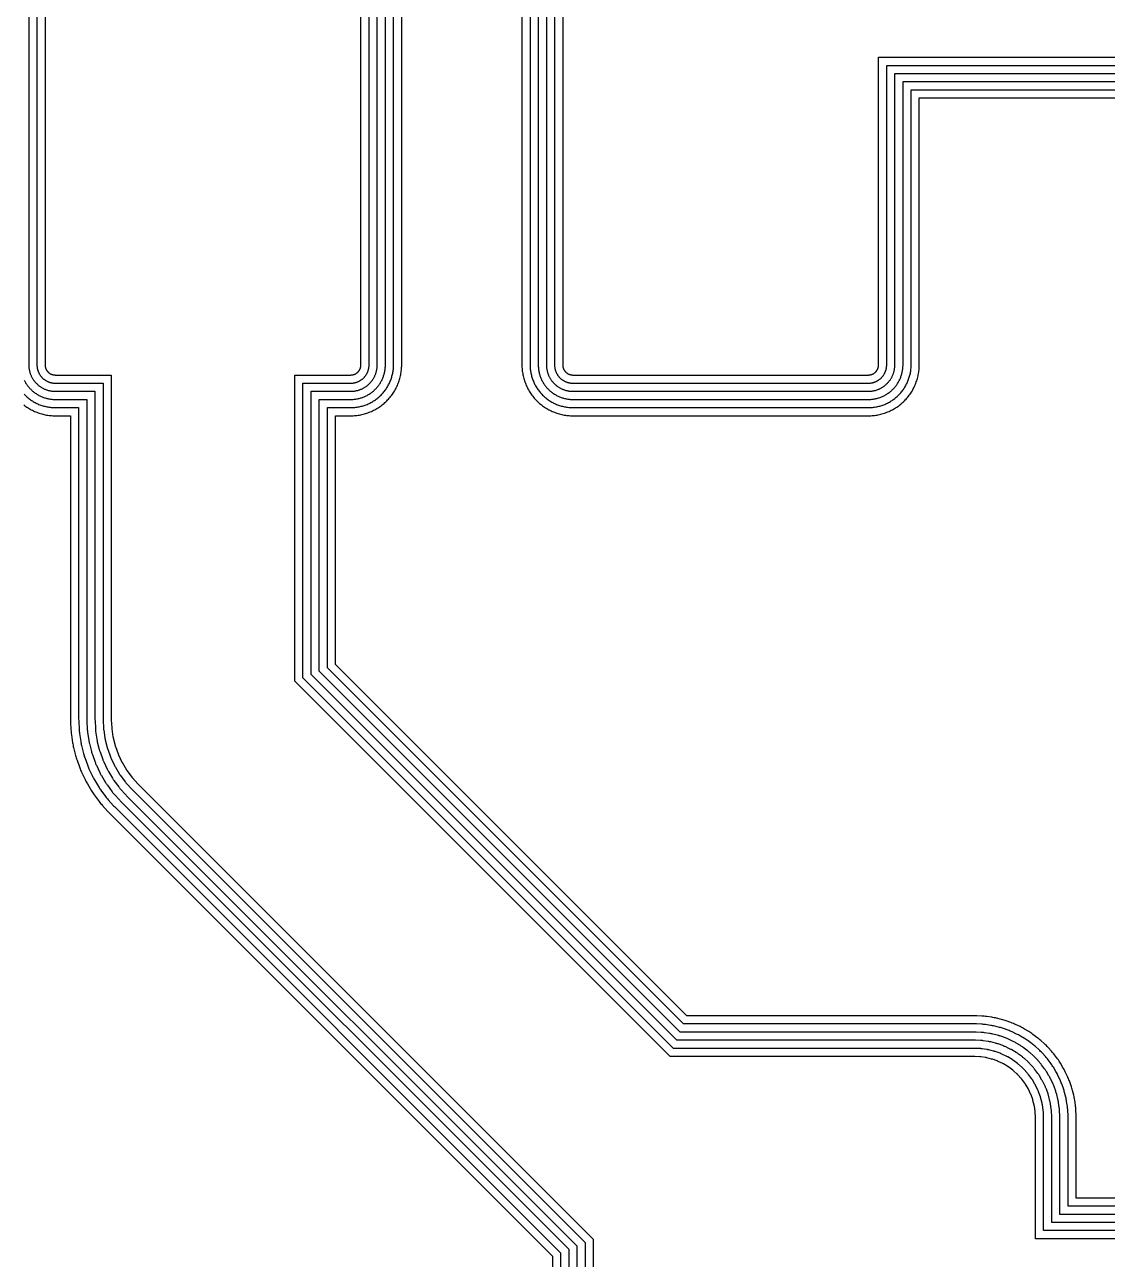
# Model space of a CAD drawing. Header units: metres. Extents: x 1.5 to 44, y 0.3 to 33.8.
# Drawn here: x 12.15 to 17.46, y 4.37 to 10.43 of the extents above; entities that cross this region are included whole.
import ezdxf

# ---------------------------------------------------------------- set-up
doc = ezdxf.new("R2010")
doc.units = ezdxf.units.M

msp = doc.modelspace()

# ---------------------------------------------------------------- linework, layer by layer
for points in [[(12.17, 12.685), (12.17, 8.765), (12.1701, 8.7618), (12.1702, 8.7586), (12.1704, 8.7554), (12.1706, 8.7523), (12.171, 8.7491), (12.1714, 8.7459), (12.1719, 8.7428), (12.1725, 8.7397), (12.1732, 8.7365), (12.1739, 8.7334), (12.1747, 8.7303), (12.1756, 8.7273), (12.1766, 8.7242), (12.1776, 8.7212), (12.1787, 8.7182), (12.1799, 8.7153), (12.1812, 8.7123), (12.1825, 8.7094), (12.1839, 8.7066), (12.1854, 8.7037), (12.1869, 8.7009), (12.1885, 8.6982), (12.1902, 8.6955), (12.1919, 8.6928), (12.1937, 8.6902), (12.1956, 8.6876), (12.1975, 8.685), (12.1995, 8.6825), (12.2016, 8.6801), (12.2037, 8.6777), (12.2059, 8.6754), (12.2081, 8.6731), (12.2104, 8.6709), (12.2127, 8.6687), (12.2151, 8.6666), (12.2175, 8.6645), (12.22, 8.6625), (12.2226, 8.6606), (12.2252, 8.6587), (12.2278, 8.6569), (12.2305, 8.6552), (12.2332, 8.6535), (12.2359, 8.6519), (12.2387, 8.6504), (12.2416, 8.6489), (12.2444, 8.6475), (12.2473, 8.6462), (12.2503, 8.6449), (12.2532, 8.6437), (12.2562, 8.6426), (12.2592, 8.6416), (12.2623, 8.6406), (12.2653, 8.6397), (12.2684, 8.6389), (12.2715, 8.6382), (12.2747, 8.6375), (12.2778, 8.6369), (12.2809, 8.6364), (12.2841, 8.636), (12.2873, 8.6356), (12.2904, 8.6354), (12.2936, 8.6352), (12.2968, 8.6351), (12.3, 8.635), (12.4948, 8.635), (12.4948, 7.025), (12.4949, 7.0218), (12.495, 7.0186), (12.4969, 6.9794), (12.4971, 6.9762), (12.4974, 6.973), (12.4977, 6.9699), (12.4981, 6.9667), (12.5039, 6.9279), (12.5044, 6.9247), (12.505, 6.9216), (12.5057, 6.9185), (12.5064, 6.9153), (12.5159, 6.8773), (12.5168, 6.8742), (12.5176, 6.8711), (12.5186, 6.8681), (12.5196, 6.865), (12.5329, 6.8281), (12.534, 6.8251), (12.5352, 6.8221), (12.5364, 6.8192), (12.5378, 6.8163), (12.5545, 6.7808), (12.5559, 6.7779), (12.5574, 6.7751), (12.559, 6.7723), (12.5606, 6.7695), (12.5808, 6.7358), (12.5824, 6.7331), (12.5842, 6.7304), (12.586, 6.7278), (12.5878, 6.7252), (12.6112, 6.6937), (12.6132, 6.6911), (12.6152, 6.6887), (12.6172, 6.6862), (12.6193, 6.6838), (12.6457, 6.6547), (12.6479, 6.6524), (12.6501, 6.6501), (14.86, 4.4402), (14.86, 3.6098)], [(12.21, 12.685), (12.21, 8.765), (12.21, 8.7628), (12.2101, 8.7606), (12.2103, 8.7584), (12.2104, 8.7562), (12.2107, 8.754), (12.211, 8.7518), (12.2113, 8.7496), (12.2117, 8.7475), (12.2122, 8.7453), (12.2127, 8.7431), (12.2133, 8.741), (12.2139, 8.7389), (12.2146, 8.7368), (12.2153, 8.7347), (12.216, 8.7326), (12.2169, 8.7306), (12.2177, 8.7285), (12.2187, 8.7265), (12.2196, 8.7245), (12.2206, 8.7226), (12.2217, 8.7207), (12.2228, 8.7187), (12.224, 8.7169), (12.2252, 8.715), (12.2264, 8.7132), (12.2277, 8.7114), (12.2291, 8.7096), (12.2304, 8.7079), (12.2319, 8.7062), (12.2333, 8.7046), (12.2348, 8.703), (12.2364, 8.7014), (12.238, 8.6998), (12.2396, 8.6983), (12.2412, 8.6969), (12.2429, 8.6954), (12.2446, 8.6941), (12.2464, 8.6927), (12.2482, 8.6914), (12.25, 8.6902), (12.2519, 8.689), (12.2537, 8.6878), (12.2557, 8.6867), (12.2576, 8.6856), (12.2595, 8.6846), (12.2615, 8.6837), (12.2635, 8.6827), (12.2656, 8.6819), (12.2676, 8.681), (12.2697, 8.6803), (12.2718, 8.6796), (12.2739, 8.6789), (12.276, 8.6783), (12.2781, 8.6777), (12.2803, 8.6772), (12.2825, 8.6767), (12.2846, 8.6763), (12.2868, 8.676), (12.289, 8.6757), (12.2912, 8.6754), (12.2934, 8.6753), (12.2956, 8.6751), (12.2978, 8.675), (12.3, 8.675), (12.5348, 8.675), (12.5348, 7.025), (12.5348, 7.0228), (12.5349, 7.0206), (12.5368, 6.9814), (12.537, 6.9792), (12.5372, 6.977), (12.5374, 6.9748), (12.5377, 6.9726), (12.5435, 6.9337), (12.5438, 6.9316), (12.5442, 6.9294), (12.5447, 6.9272), (12.5452, 6.9251), (12.5547, 6.887), (12.5553, 6.8848), (12.5559, 6.8827), (12.5566, 6.8806), (12.5573, 6.8785), (12.5705, 6.8415), (12.5713, 6.8395), (12.5721, 6.8374), (12.573, 6.8354), (12.5739, 6.8334), (12.5907, 6.7979), (12.5917, 6.7959), (12.5927, 6.7939), (12.5938, 6.792), (12.5949, 6.7901), (12.6151, 6.7564), (12.6162, 6.7545), (12.6174, 6.7527), (12.6187, 6.7509), (12.62, 6.7491), (12.6434, 6.7175), (12.6447, 6.7158), (12.6461, 6.714), (12.6475, 6.7123), (12.649, 6.7107), (12.6753, 6.6816), (12.6768, 6.68), (12.6784, 6.6784), (14.9, 4.4568), (14.9, 3.5933)], [(12.25, 12.685), (12.25, 8.765), (12.25, 8.7638), (12.2501, 8.7626), (12.2501, 8.7613), (12.2503, 8.7601), (12.2504, 8.7589), (12.2506, 8.7577), (12.2507, 8.7565), (12.251, 8.7553), (12.2512, 8.7541), (12.2515, 8.7529), (12.2518, 8.7517), (12.2522, 8.7505), (12.2525, 8.7493), (12.2529, 8.7482), (12.2534, 8.747), (12.2538, 8.7459), (12.2543, 8.7448), (12.2548, 8.7436), (12.2554, 8.7425), (12.2559, 8.7414), (12.2565, 8.7404), (12.2571, 8.7393), (12.2578, 8.7383), (12.2584, 8.7372), (12.2591, 8.7362), (12.2599, 8.7352), (12.2606, 8.7343), (12.2614, 8.7333), (12.2622, 8.7324), (12.263, 8.7314), (12.2638, 8.7305), (12.2647, 8.7297), (12.2655, 8.7288), (12.2664, 8.728), (12.2674, 8.7272), (12.2683, 8.7264), (12.2693, 8.7256), (12.2702, 8.7249), (12.2712, 8.7241), (12.2722, 8.7234), (12.2733, 8.7228), (12.2743, 8.7221), (12.2754, 8.7215), (12.2764, 8.7209), (12.2775, 8.7204), (12.2786, 8.7198), (12.2798, 8.7193), (12.2809, 8.7188), (12.282, 8.7184), (12.2832, 8.7179), (12.2843, 8.7175), (12.2855, 8.7172), (12.2867, 8.7168), (12.2879, 8.7165), (12.2891, 8.7162), (12.2903, 8.716), (12.2915, 8.7157), (12.2927, 8.7156), (12.2939, 8.7154), (12.2951, 8.7153), (12.2963, 8.7151), (12.2976, 8.7151), (12.2988, 8.715), (12.3, 8.715), (12.5748, 8.715), (12.5748, 7.025), (12.5748, 7.0238), (12.5749, 7.0226), (12.5768, 6.9833), (12.5769, 6.9821), (12.577, 6.9809), (12.5771, 6.9797), (12.5773, 6.9784), (12.583, 6.9396), (12.5832, 6.9384), (12.5835, 6.9372), (12.5837, 6.936), (12.584, 6.9348), (12.5935, 6.8967), (12.5939, 6.8955), (12.5942, 6.8943), (12.5946, 6.8932), (12.595, 6.892), (12.6082, 6.855), (12.6086, 6.8539), (12.6091, 6.8527), (12.6096, 6.8516), (12.6101, 6.8505), (12.6269, 6.815), (12.6274, 6.8139), (12.628, 6.8128), (12.6286, 6.8117), (12.6292, 6.8107), (12.6494, 6.777), (12.65, 6.7759), (12.6507, 6.7749), (12.6514, 6.7739), (12.6521, 6.7729), (12.6755, 6.7413), (12.6762, 6.7404), (12.677, 6.7394), (12.6778, 6.7385), (12.6786, 6.7376), (12.705, 6.7085), (12.7058, 6.7076), (12.7067, 6.7067), (14.94, 4.4733), (14.94, 3.5767)], [(19.905, 4.4752), (17.11, 4.4752), (17.11, 5.07), (17.11, 5.0712), (17.11, 5.0725), (17.1087, 5.097), (17.1087, 5.0982), (17.1086, 5.0994), (17.1084, 5.1006), (17.1083, 5.1019), (17.1047, 5.1261), (17.1045, 5.1273), (17.1042, 5.1285), (17.104, 5.1297), (17.1037, 5.1309), (17.0977, 5.1547), (17.0974, 5.1559), (17.0971, 5.1571), (17.0967, 5.1583), (17.0963, 5.1594), (17.0881, 5.1825), (17.0876, 5.1837), (17.0872, 5.1848), (17.0867, 5.1859), (17.0862, 5.1871), (17.0757, 5.2092), (17.0752, 5.2103), (17.0746, 5.2114), (17.074, 5.2125), (17.0734, 5.2136), (17.0608, 5.2346), (17.0601, 5.2357), (17.0595, 5.2367), (17.0588, 5.2377), (17.058, 5.2387), (17.0434, 5.2584), (17.0427, 5.2594), (17.0419, 5.2603), (17.0411, 5.2613), (17.0403, 5.2622), (17.0238, 5.2804), (17.023, 5.2813), (17.0221, 5.2821), (17.0213, 5.283), (17.0204, 5.2838), (17.0022, 5.3003), (17.0013, 5.3011), (17.0003, 5.3019), (16.9994, 5.3027), (16.9984, 5.3034), (16.9787, 5.318), (16.9777, 5.3188), (16.9767, 5.3195), (16.9757, 5.3201), (16.9746, 5.3208), (16.9536, 5.3334), (16.9525, 5.334), (16.9514, 5.3346), (16.9503, 5.3352), (16.9492, 5.3357), (16.9271, 5.3462), (16.9259, 5.3467), (16.9248, 5.3472), (16.9237, 5.3476), (16.9225, 5.3481), (16.8994, 5.3563), (16.8983, 5.3567), (16.8971, 5.3571), (16.8959, 5.3574), (16.8947, 5.3577), (16.8709, 5.3637), (16.8697, 5.364), (16.8685, 5.3642), (16.8673, 5.3645), (16.8661, 5.3647), (16.8419, 5.3683), (16.8406, 5.3684), (16.8394, 5.3686), (16.8382, 5.3687), (16.837, 5.3687), (16.8125, 5.37), (16.8112, 5.37), (16.81, 5.37), (15.3167, 5.37), (13.4752, 7.2115), (13.4752, 8.715), (13.75, 8.715), (13.7512, 8.715), (13.7525, 8.7151), (13.7537, 8.7151), (13.7549, 8.7153), (13.7561, 8.7154), (13.7573, 8.7156), (13.7586, 8.7157), (13.7598, 8.716), (13.761, 8.7162), (13.7622, 8.7165), (13.7633, 8.7168), (13.7645, 8.7172), (13.7657, 8.7175), (13.7669, 8.7179), (13.768, 8.7184), (13.7691, 8.7188), (13.7703, 8.7193), (13.7714, 8.7198), (13.7725, 8.7204), (13.7736, 8.7209), (13.7747, 8.7215), (13.7757, 8.7221), (13.7768, 8.7228), (13.7778, 8.7234), (13.7788, 8.7241), (13.7798, 8.7249), (13.7808, 8.7256), (13.7817, 8.7264), (13.7827, 8.7272), (13.7836, 8.728), (13.7845, 8.7288), (13.7854, 8.7297), (13.7862, 8.7305), (13.7871, 8.7314), (13.7879, 8.7324), (13.7887, 8.7333), (13.7894, 8.7343), (13.7902, 8.7352), (13.7909, 8.7362), (13.7916, 8.7372), (13.7923, 8.7383), (13.7929, 8.7393), (13.7935, 8.7404), (13.7941, 8.7414), (13.7947, 8.7425), (13.7952, 8.7436), (13.7957, 8.7448), (13.7962, 8.7459), (13.7967, 8.747), (13.7971, 8.7482), (13.7975, 8.7493), (13.7979, 8.7505), (13.7982, 8.7517), (13.7985, 8.7529), (13.7988, 8.7541), (13.7991, 8.7553), (13.7993, 8.7565), (13.7995, 8.7577), (13.7996, 8.7589), (13.7998, 8.7601), (13.7999, 8.7613), (13.8, 8.7626), (13.8, 8.7638), (13.8, 8.765), (13.8, 12.685)], [(19.905, 4.5152), (17.15, 4.5152), (17.15, 5.07), (17.15, 5.0722), (17.1499, 5.0744), (17.1487, 5.0989), (17.1486, 5.1011), (17.1484, 5.1033), (17.1481, 5.1055), (17.1478, 5.1077), (17.1442, 5.132), (17.1439, 5.1342), (17.1435, 5.1363), (17.143, 5.1385), (17.1425, 5.1407), (17.1366, 5.1645), (17.136, 5.1666), (17.1354, 5.1687), (17.1347, 5.1708), (17.134, 5.1729), (17.1257, 5.196), (17.125, 5.1981), (17.1241, 5.2001), (17.1233, 5.2022), (17.1223, 5.2042), (17.1119, 5.2263), (17.1109, 5.2283), (17.1099, 5.2303), (17.1088, 5.2322), (17.1077, 5.2341), (17.0951, 5.2552), (17.0939, 5.2571), (17.0927, 5.2589), (17.0915, 5.2607), (17.0902, 5.2625), (17.0756, 5.2822), (17.0742, 5.284), (17.0728, 5.2857), (17.0714, 5.2874), (17.07, 5.2891), (17.0535, 5.3072), (17.052, 5.3088), (17.0504, 5.3104), (17.0488, 5.312), (17.0472, 5.3135), (17.0291, 5.33), (17.0274, 5.3314), (17.0257, 5.3328), (17.024, 5.3342), (17.0222, 5.3356), (17.0025, 5.3502), (17.0007, 5.3515), (16.9989, 5.3527), (16.9971, 5.3539), (16.9952, 5.3551), (16.9741, 5.3677), (16.9722, 5.3688), (16.9703, 5.3699), (16.9683, 5.3709), (16.9663, 5.3719), (16.9442, 5.3823), (16.9422, 5.3833), (16.9401, 5.3841), (16.9381, 5.385), (16.936, 5.3857), (16.9129, 5.394), (16.9108, 5.3947), (16.9087, 5.3954), (16.9066, 5.396), (16.9045, 5.3966), (16.8807, 5.4025), (16.8785, 5.403), (16.8763, 5.4035), (16.8742, 5.4039), (16.872, 5.4042), (16.8477, 5.4078), (16.8455, 5.4081), (16.8433, 5.4084), (16.8411, 5.4086), (16.8389, 5.4087), (16.8144, 5.4099), (16.8122, 5.41), (16.81, 5.41), (15.3333, 5.41), (13.5152, 7.2281), (13.5152, 8.675), (13.75, 8.675), (13.7522, 8.675), (13.7544, 8.6751), (13.7566, 8.6753), (13.7588, 8.6754), (13.761, 8.6757), (13.7632, 8.676), (13.7654, 8.6763), (13.7676, 8.6767), (13.7697, 8.6772), (13.7719, 8.6777), (13.774, 8.6783), (13.7761, 8.6789), (13.7782, 8.6796), (13.7803, 8.6803), (13.7824, 8.681), (13.7845, 8.6819), (13.7865, 8.6827), (13.7885, 8.6837), (13.7905, 8.6846), (13.7924, 8.6856), (13.7944, 8.6867), (13.7963, 8.6878), (13.7982, 8.689), (13.8, 8.6902), (13.8018, 8.6914), (13.8036, 8.6927), (13.8054, 8.6941), (13.8071, 8.6954), (13.8088, 8.6969), (13.8105, 8.6983), (13.8121, 8.6998), (13.8137, 8.7014), (13.8152, 8.703), (13.8167, 8.7046), (13.8182, 8.7062), (13.8196, 8.7079), (13.821, 8.7096), (13.8223, 8.7114), (13.8236, 8.7132), (13.8248, 8.715), (13.826, 8.7169), (13.8272, 8.7187), (13.8283, 8.7207), (13.8294, 8.7226), (13.8304, 8.7245), (13.8314, 8.7265), (13.8323, 8.7285), (13.8332, 8.7306), (13.834, 8.7326), (13.8348, 8.7347), (13.8355, 8.7368), (13.8361, 8.7389), (13.8368, 8.741), (13.8373, 8.7431), (13.8378, 8.7453), (13.8383, 8.7475), (13.8387, 8.7496), (13.839, 8.7518), (13.8393, 8.754), (13.8396, 8.7562), (13.8398, 8.7584), (13.8399, 8.7606), (13.84, 8.7628), (13.84, 8.765), (13.84, 12.685)], [(19.905, 4.5552), (17.19, 4.5552), (17.19, 5.07), (17.19, 5.0732), (17.1899, 5.0764), (17.1887, 5.1009), (17.1885, 5.1041), (17.1882, 5.1073), (17.1878, 5.1104), (17.1874, 5.1136), (17.1838, 5.1379), (17.1833, 5.141), (17.1827, 5.1441), (17.182, 5.1473), (17.1813, 5.1504), (17.1754, 5.1742), (17.1745, 5.1773), (17.1736, 5.1803), (17.1727, 5.1834), (17.1716, 5.1864), (17.1634, 5.2095), (17.1623, 5.2125), (17.1611, 5.2154), (17.1598, 5.2184), (17.1585, 5.2213), (17.148, 5.2434), (17.1466, 5.2463), (17.1451, 5.2491), (17.1436, 5.2519), (17.142, 5.2547), (17.1294, 5.2757), (17.1277, 5.2785), (17.126, 5.2811), (17.1242, 5.2838), (17.1223, 5.2863), (17.1077, 5.3061), (17.1057, 5.3086), (17.1038, 5.3111), (17.1017, 5.3135), (17.0996, 5.3159), (17.0831, 5.3341), (17.0809, 5.3364), (17.0787, 5.3387), (17.0764, 5.3409), (17.0741, 5.3431), (17.0559, 5.3596), (17.0535, 5.3617), (17.0511, 5.3638), (17.0486, 5.3657), (17.0461, 5.3677), (17.0263, 5.3823), (17.0238, 5.3842), (17.0211, 5.386), (17.0185, 5.3877), (17.0157, 5.3894), (16.9947, 5.402), (16.9919, 5.4036), (16.9891, 5.4051), (16.9863, 5.4066), (16.9834, 5.408), (16.9613, 5.4185), (16.9584, 5.4198), (16.9554, 5.4211), (16.9525, 5.4223), (16.9495, 5.4234), (16.9264, 5.4316), (16.9234, 5.4327), (16.9203, 5.4336), (16.9173, 5.4345), (16.9142, 5.4354), (16.8904, 5.4413), (16.8873, 5.442), (16.8841, 5.4427), (16.881, 5.4433), (16.8779, 5.4438), (16.8536, 5.4474), (16.8504, 5.4478), (16.8473, 5.4482), (16.8441, 5.4485), (16.8409, 5.4487), (16.8164, 5.4499), (16.8132, 5.45), (16.81, 5.45), (15.3498, 5.45), (13.5552, 7.2446), (13.5552, 8.635), (13.75, 8.635), (13.7532, 8.6351), (13.7564, 8.6352), (13.7596, 8.6354), (13.7628, 8.6356), (13.7659, 8.636), (13.7691, 8.6364), (13.7722, 8.6369), (13.7754, 8.6375), (13.7785, 8.6382), (13.7816, 8.6389), (13.7847, 8.6397), (13.7877, 8.6406), (13.7908, 8.6416), (13.7938, 8.6426), (13.7968, 8.6437), (13.7998, 8.6449), (13.8027, 8.6462), (13.8056, 8.6475), (13.8085, 8.6489), (13.8113, 8.6504), (13.8141, 8.6519), (13.8168, 8.6535), (13.8196, 8.6552), (13.8222, 8.6569), (13.8249, 8.6587), (13.8275, 8.6606), (13.83, 8.6625), (13.8325, 8.6645), (13.8349, 8.6666), (13.8373, 8.6687), (13.8397, 8.6709), (13.8419, 8.6731), (13.8442, 8.6754), (13.8463, 8.6777), (13.8484, 8.6801), (13.8505, 8.6825), (13.8525, 8.685), (13.8544, 8.6876), (13.8563, 8.6902), (13.8581, 8.6928), (13.8598, 8.6955), (13.8615, 8.6982), (13.8631, 8.7009), (13.8647, 8.7037), (13.8661, 8.7066), (13.8675, 8.7094), (13.8689, 8.7123), (13.8701, 8.7153), (13.8713, 8.7182), (13.8724, 8.7212), (13.8735, 8.7242), (13.8744, 8.7273), (13.8753, 8.7303), (13.8761, 8.7334), (13.8769, 8.7365), (13.8775, 8.7397), (13.8781, 8.7428), (13.8786, 8.7459), (13.879, 8.7491), (13.8794, 8.7523), (13.8797, 8.7554), (13.8799, 8.7586), (13.88, 8.7618), (13.88, 8.765), (13.88, 12.685)], [(19.905, 4.5952), (17.23, 4.5952), (17.23, 5.07), (17.23, 5.0742), (17.2298, 5.0784), (17.2286, 5.1029), (17.2283, 5.107), (17.228, 5.1112), (17.2275, 5.1153), (17.227, 5.1195), (17.2234, 5.1437), (17.2227, 5.1478), (17.2219, 5.152), (17.2211, 5.156), (17.2201, 5.1601), (17.2142, 5.1839), (17.2131, 5.1879), (17.2119, 5.1919), (17.2107, 5.1959), (17.2093, 5.1999), (17.201, 5.223), (17.1996, 5.2269), (17.198, 5.2307), (17.1964, 5.2346), (17.1947, 5.2384), (17.1842, 5.2605), (17.1823, 5.2643), (17.1804, 5.268), (17.1784, 5.2717), (17.1763, 5.2753), (17.1637, 5.2963), (17.1615, 5.2999), (17.1592, 5.3034), (17.1569, 5.3068), (17.1544, 5.3102), (17.1398, 5.3299), (17.1373, 5.3332), (17.1347, 5.3365), (17.132, 5.3397), (17.1292, 5.3428), (17.1128, 5.361), (17.1099, 5.364), (17.107, 5.367), (17.104, 5.3699), (17.101, 5.3728), (17.0828, 5.3892), (17.0797, 5.392), (17.0765, 5.3947), (17.0732, 5.3973), (17.0699, 5.3998), (17.0502, 5.4144), (17.0468, 5.4169), (17.0434, 5.4192), (17.0399, 5.4215), (17.0363, 5.4237), (17.0153, 5.4363), (17.0117, 5.4384), (17.008, 5.4404), (17.0043, 5.4423), (17.0005, 5.4442), (16.9784, 5.4547), (16.9746, 5.4564), (16.9707, 5.458), (16.9669, 5.4596), (16.963, 5.461), (16.9399, 5.4693), (16.9359, 5.4707), (16.9319, 5.4719), (16.9279, 5.4731), (16.9239, 5.4742), (16.9001, 5.4801), (16.896, 5.4811), (16.892, 5.4819), (16.8878, 5.4827), (16.8837, 5.4834), (16.8595, 5.487), (16.8553, 5.4875), (16.8512, 5.488), (16.847, 5.4883), (16.8429, 5.4886), (16.8184, 5.4898), (16.8142, 5.49), (16.81, 5.49), (15.3664, 5.49), (13.5952, 7.2612), (13.5952, 8.595), (13.75, 8.595), (13.7542, 8.5951), (13.7584, 8.5952), (13.7625, 8.5955), (13.7667, 8.5958), (13.7708, 8.5963), (13.775, 8.5969), (13.7791, 8.5975), (13.7832, 8.5983), (13.7873, 8.5991), (13.7913, 8.6001), (13.7954, 8.6012), (13.7994, 8.6023), (13.8033, 8.6036), (13.8073, 8.605), (13.8112, 8.6064), (13.8151, 8.608), (13.8189, 8.6096), (13.8227, 8.6113), (13.8264, 8.6132), (13.8301, 8.6151), (13.8338, 8.6171), (13.8374, 8.6192), (13.841, 8.6214), (13.8445, 8.6237), (13.8479, 8.626), (13.8513, 8.6285), (13.8546, 8.631), (13.8579, 8.6336), (13.8611, 8.6363), (13.8642, 8.6391), (13.8672, 8.6419), (13.8702, 8.6448), (13.8731, 8.6478), (13.876, 8.6508), (13.8787, 8.654), (13.8814, 8.6572), (13.884, 8.6604), (13.8866, 8.6637), (13.889, 8.6671), (13.8914, 8.6706), (13.8936, 8.6741), (13.8958, 8.6776), (13.8979, 8.6812), (13.8999, 8.6849), (13.9019, 8.6886), (13.9037, 8.6923), (13.9054, 8.6961), (13.9071, 8.7), (13.9086, 8.7038), (13.9101, 8.7077), (13.9114, 8.7117), (13.9127, 8.7157), (13.9139, 8.7197), (13.9149, 8.7237), (13.9159, 8.7278), (13.9167, 8.7318), (13.9175, 8.7359), (13.9182, 8.7401), (13.9187, 8.7442), (13.9192, 8.7483), (13.9196, 8.7525), (13.9198, 8.7567), (13.92, 8.7608), (13.92, 8.765), (13.92, 12.685)], [(19.905, 4.6352), (17.27, 4.6352), (17.27, 5.07), (17.2699, 5.0752), (17.2698, 5.0803), (17.2686, 5.1048), (17.2682, 5.11), (17.2678, 5.1151), (17.2672, 5.1202), (17.2665, 5.1253), (17.2629, 5.1496), (17.2621, 5.1547), (17.2612, 5.1598), (17.2601, 5.1648), (17.2589, 5.1698), (17.253, 5.1936), (17.2516, 5.1986), (17.2502, 5.2035), (17.2486, 5.2085), (17.247, 5.2133), (17.2387, 5.2364), (17.2369, 5.2413), (17.235, 5.246), (17.233, 5.2508), (17.2308, 5.2555), (17.2203, 5.2776), (17.2181, 5.2823), (17.2157, 5.2869), (17.2132, 5.2914), (17.2106, 5.2958), (17.198, 5.3169), (17.1953, 5.3213), (17.1925, 5.3256), (17.1896, 5.3298), (17.1866, 5.334), (17.1719, 5.3537), (17.1688, 5.3578), (17.1656, 5.3618), (17.1623, 5.3658), (17.1589, 5.3696), (17.1424, 5.3878), (17.1389, 5.3916), (17.1353, 5.3953), (17.1316, 5.3989), (17.1278, 5.4024), (17.1096, 5.4189), (17.1058, 5.4223), (17.1018, 5.4256), (17.0978, 5.4288), (17.0937, 5.4319), (17.074, 5.4466), (17.0698, 5.4496), (17.0656, 5.4525), (17.0613, 5.4553), (17.0569, 5.458), (17.0358, 5.4706), (17.0314, 5.4732), (17.0269, 5.4757), (17.0223, 5.4781), (17.0176, 5.4803), (16.9955, 5.4908), (16.9908, 5.493), (16.986, 5.495), (16.9813, 5.4969), (16.9764, 5.4987), (16.9533, 5.507), (16.9485, 5.5086), (16.9435, 5.5102), (16.9386, 5.5116), (16.9336, 5.513), (16.9098, 5.5189), (16.9048, 5.5201), (16.8998, 5.5212), (16.8947, 5.5221), (16.8896, 5.5229), (16.8653, 5.5265), (16.8602, 5.5272), (16.8551, 5.5278), (16.85, 5.5282), (16.8448, 5.5286), (16.8203, 5.5298), (16.8152, 5.5299), (16.81, 5.53), (15.383, 5.53), (13.6352, 7.2778), (13.6352, 8.555), (13.75, 8.555), (13.7552, 8.5551), (13.7603, 8.5553), (13.7655, 8.5556), (13.7706, 8.556), (13.7757, 8.5566), (13.7808, 8.5573), (13.7859, 8.5581), (13.791, 8.559), (13.796, 8.5601), (13.801, 8.5613), (13.806, 8.5626), (13.811, 8.5641), (13.8159, 8.5656), (13.8208, 8.5673), (13.8256, 8.5691), (13.8304, 8.571), (13.8351, 8.573), (13.8398, 8.5752), (13.8444, 8.5774), (13.849, 8.5798), (13.8535, 8.5823), (13.858, 8.5849), (13.8624, 8.5876), (13.8667, 8.5904), (13.8709, 8.5933), (13.8751, 8.5963), (13.8792, 8.5995), (13.8832, 8.6027), (13.8872, 8.606), (13.891, 8.6094), (13.8948, 8.6129), (13.8985, 8.6165), (13.9021, 8.6202), (13.9056, 8.624), (13.909, 8.6278), (13.9123, 8.6318), (13.9156, 8.6358), (13.9187, 8.6399), (13.9217, 8.6441), (13.9246, 8.6483), (13.9274, 8.6527), (13.9301, 8.6571), (13.9327, 8.6615), (13.9352, 8.666), (13.9376, 8.6706), (13.9399, 8.6752), (13.942, 8.6799), (13.944, 8.6846), (13.9459, 8.6894), (13.9477, 8.6943), (13.9494, 8.6991), (13.951, 8.7041), (13.9524, 8.709), (13.9537, 8.714), (13.9549, 8.719), (13.956, 8.724), (13.9569, 8.7291), (13.9577, 8.7342), (13.9584, 8.7393), (13.959, 8.7444), (13.9594, 8.7496), (13.9598, 8.7547), (13.9599, 8.7599), (13.96, 8.765), (13.96, 12.685)], [(19.905, 4.6752), (17.31, 4.6752), (17.31, 5.07), (17.3099, 5.0761), (17.3097, 5.0823), (17.3085, 5.1068), (17.3081, 5.1129), (17.3076, 5.119), (17.3069, 5.1251), (17.3061, 5.1312), (17.3025, 5.1555), (17.3015, 5.1615), (17.3004, 5.1676), (17.2991, 5.1736), (17.2977, 5.1795), (17.2918, 5.2033), (17.2902, 5.2093), (17.2885, 5.2152), (17.2866, 5.221), (17.2846, 5.2268), (17.2764, 5.2499), (17.2742, 5.2557), (17.272, 5.2614), (17.2695, 5.267), (17.267, 5.2726), (17.2565, 5.2948), (17.2538, 5.3003), (17.251, 5.3057), (17.248, 5.3111), (17.2449, 5.3164), (17.2323, 5.3374), (17.2291, 5.3427), (17.2257, 5.3478), (17.2223, 5.3529), (17.2187, 5.3578), (17.2041, 5.3775), (17.2004, 5.3824), (17.1965, 5.3872), (17.1926, 5.3919), (17.1885, 5.3965), (17.172, 5.4147), (17.1679, 5.4192), (17.1636, 5.4236), (17.1592, 5.4279), (17.1547, 5.432), (17.1365, 5.4485), (17.1319, 5.4526), (17.1272, 5.4565), (17.1224, 5.4604), (17.1175, 5.4641), (17.0978, 5.4787), (17.0929, 5.4823), (17.0878, 5.4857), (17.0827, 5.4891), (17.0774, 5.4923), (17.0564, 5.5049), (17.0511, 5.508), (17.0457, 5.511), (17.0403, 5.5138), (17.0348, 5.5165), (17.0126, 5.527), (17.007, 5.5295), (17.0014, 5.532), (16.9957, 5.5342), (16.9899, 5.5364), (16.9668, 5.5446), (16.961, 5.5466), (16.9552, 5.5485), (16.9493, 5.5502), (16.9433, 5.5518), (16.9195, 5.5577), (16.9136, 5.5591), (16.9076, 5.5604), (16.9015, 5.5615), (16.8955, 5.5625), (16.8712, 5.5661), (16.8651, 5.5669), (16.859, 5.5676), (16.8529, 5.5681), (16.8468, 5.5685), (16.8223, 5.5697), (16.8161, 5.5699), (16.81, 5.57), (15.3995, 5.57), (13.6752, 7.2943), (13.6752, 8.515), (13.75, 8.515), (13.7561, 8.5151), (13.7623, 8.5153), (13.7684, 8.5157), (13.7745, 8.5162), (13.7806, 8.5169), (13.7867, 8.5177), (13.7928, 8.5187), (13.7988, 8.5198), (13.8048, 8.5211), (13.8108, 8.5225), (13.8167, 8.5241), (13.8226, 8.5258), (13.8284, 8.5276), (13.8342, 8.5296), (13.84, 8.5318), (13.8457, 8.534), (13.8513, 8.5365), (13.8569, 8.539), (13.8624, 8.5417), (13.8679, 8.5445), (13.8732, 8.5475), (13.8785, 8.5506), (13.8838, 8.5538), (13.8889, 8.5571), (13.894, 8.5606), (13.8989, 8.5642), (13.9038, 8.5679), (13.9086, 8.5718), (13.9133, 8.5757), (13.9179, 8.5798), (13.9224, 8.584), (13.9268, 8.5882), (13.9311, 8.5926), (13.9353, 8.5971), (13.9393, 8.6017), (13.9433, 8.6064), (13.9471, 8.6112), (13.9508, 8.6161), (13.9544, 8.6211), (13.9579, 8.6261), (13.9612, 8.6313), (13.9644, 8.6365), (13.9675, 8.6418), (13.9705, 8.6472), (13.9733, 8.6526), (13.976, 8.6581), (13.9786, 8.6637), (13.981, 8.6693), (13.9833, 8.675), (13.9854, 8.6808), (13.9874, 8.6866), (13.9892, 8.6924), (13.991, 8.6983), (13.9925, 8.7043), (13.9939, 8.7102), (13.9952, 8.7162), (13.9963, 8.7223), (13.9973, 8.7283), (13.9981, 8.7344), (13.9988, 8.7405), (13.9993, 8.7466), (13.9997, 8.7527), (13.9999, 8.7589), (14, 8.765), (14, 12.685)], [(14.59, 12.685), (14.59, 8.765), (14.5901, 8.7589), (14.5903, 8.7527), (14.5907, 8.7466), (14.5912, 8.7405), (14.5919, 8.7344), (14.5927, 8.7283), (14.5937, 8.7223), (14.5948, 8.7162), (14.5961, 8.7102), (14.5975, 8.7043), (14.5991, 8.6983), (14.6008, 8.6924), (14.6026, 8.6866), (14.6046, 8.6808), (14.6068, 8.675), (14.609, 8.6693), (14.6115, 8.6637), (14.614, 8.6581), (14.6167, 8.6526), (14.6195, 8.6472), (14.6225, 8.6418), (14.6256, 8.6365), (14.6288, 8.6313), (14.6321, 8.6261), (14.6356, 8.6211), (14.6392, 8.6161), (14.6429, 8.6112), (14.6468, 8.6064), (14.6507, 8.6017), (14.6548, 8.5971), (14.659, 8.5926), (14.6632, 8.5882), (14.6676, 8.584), (14.6721, 8.5798), (14.6767, 8.5757), (14.6814, 8.5718), (14.6862, 8.5679), (14.6911, 8.5642), (14.6961, 8.5606), (14.7011, 8.5571), (14.7063, 8.5538), (14.7115, 8.5506), (14.7168, 8.5475), (14.7222, 8.5445), (14.7276, 8.5417), (14.7331, 8.539), (14.7387, 8.5365), (14.7443, 8.534), (14.75, 8.5318), (14.7558, 8.5296), (14.7616, 8.5276), (14.7674, 8.5258), (14.7733, 8.5241), (14.7793, 8.5225), (14.7852, 8.5211), (14.7912, 8.5198), (14.7973, 8.5187), (14.8033, 8.5177), (14.8094, 8.5169), (14.8155, 8.5162), (14.8216, 8.5157), (14.8277, 8.5153)], [(14.63, 12.685), (14.63, 8.765), (14.6301, 8.7599), (14.6303, 8.7547), (14.6306, 8.7496), (14.631, 8.7444), (14.6316, 8.7393), (14.6323, 8.7342), (14.6331, 8.7291), (14.634, 8.724), (14.6351, 8.719), (14.6363, 8.714), (14.6376, 8.709), (14.6391, 8.7041), (14.6406, 8.6991), (14.6423, 8.6943), (14.6441, 8.6894), (14.646, 8.6846), (14.648, 8.6799), (14.6502, 8.6752), (14.6524, 8.6706), (14.6548, 8.666), (14.6573, 8.6615), (14.6599, 8.6571), (14.6626, 8.6527), (14.6654, 8.6483), (14.6683, 8.6441), (14.6713, 8.6399), (14.6745, 8.6358), (14.6777, 8.6318), (14.681, 8.6278), (14.6844, 8.624), (14.6879, 8.6202), (14.6915, 8.6165), (14.6952, 8.6129), (14.699, 8.6094), (14.7028, 8.606), (14.7068, 8.6027), (14.7108, 8.5995), (14.7149, 8.5963), (14.7191, 8.5933), (14.7233, 8.5904), (14.7277, 8.5876), (14.7321, 8.5849), (14.7365, 8.5823), (14.741, 8.5798), (14.7456, 8.5774), (14.7502, 8.5752), (14.7549, 8.573), (14.7596, 8.571), (14.7644, 8.5691), (14.7693, 8.5673), (14.7741, 8.5656), (14.7791, 8.5641), (14.784, 8.5626), (14.789, 8.5613), (14.794, 8.5601), (14.799, 8.559), (14.8041, 8.5581), (14.8092, 8.5573), (14.8143, 8.5566), (14.8194, 8.556), (14.8246, 8.5556), (14.8297, 8.5553)], [(14.67, 12.685), (14.67, 8.765), (14.6701, 8.7608), (14.6702, 8.7567), (14.6705, 8.7525), (14.6708, 8.7483), (14.6713, 8.7442), (14.6719, 8.7401), (14.6725, 8.7359), (14.6733, 8.7318), (14.6741, 8.7278), (14.6751, 8.7237), (14.6762, 8.7197), (14.6773, 8.7157), (14.6786, 8.7117), (14.68, 8.7077), (14.6814, 8.7038), (14.683, 8.7), (14.6846, 8.6961), (14.6863, 8.6923), (14.6882, 8.6886), (14.6901, 8.6849), (14.6921, 8.6812), (14.6942, 8.6776), (14.6964, 8.6741), (14.6987, 8.6706), (14.701, 8.6671), (14.7035, 8.6637), (14.706, 8.6604), (14.7086, 8.6572), (14.7113, 8.654), (14.7141, 8.6508), (14.7169, 8.6478), (14.7198, 8.6448), (14.7228, 8.6419), (14.7258, 8.6391), (14.729, 8.6363), (14.7322, 8.6336), (14.7354, 8.631), (14.7387, 8.6285), (14.7421, 8.626), (14.7456, 8.6237), (14.7491, 8.6214), (14.7526, 8.6192), (14.7562, 8.6171), (14.7599, 8.6151), (14.7636, 8.6132), (14.7673, 8.6113), (14.7711, 8.6096), (14.775, 8.608), (14.7788, 8.6064), (14.7827, 8.605), (14.7867, 8.6036), (14.7907, 8.6023), (14.7947, 8.6012), (14.7987, 8.6001), (14.8028, 8.5991), (14.8068, 8.5983), (14.8109, 8.5975), (14.8151, 8.5969), (14.8192, 8.5963), (14.8233, 8.5958), (14.8275, 8.5955), (14.8317, 8.5952)], [(14.71, 12.685), (14.71, 8.765), (14.7101, 8.7618), (14.7102, 8.7586), (14.7104, 8.7554), (14.7106, 8.7523), (14.711, 8.7491), (14.7114, 8.7459), (14.7119, 8.7428), (14.7125, 8.7397), (14.7132, 8.7365), (14.7139, 8.7334), (14.7147, 8.7303), (14.7156, 8.7273), (14.7166, 8.7242), (14.7176, 8.7212), (14.7187, 8.7182), (14.7199, 8.7153), (14.7212, 8.7123), (14.7225, 8.7094), (14.7239, 8.7066), (14.7254, 8.7037), (14.7269, 8.7009), (14.7285, 8.6982), (14.7302, 8.6955), (14.7319, 8.6928), (14.7337, 8.6902), (14.7356, 8.6876), (14.7375, 8.685), (14.7395, 8.6825), (14.7416, 8.6801), (14.7437, 8.6777), (14.7459, 8.6754), (14.7481, 8.6731), (14.7504, 8.6709), (14.7527, 8.6687), (14.7551, 8.6666), (14.7575, 8.6645), (14.76, 8.6625), (14.7626, 8.6606), (14.7652, 8.6587), (14.7678, 8.6569), (14.7705, 8.6552), (14.7732, 8.6535), (14.7759, 8.6519), (14.7787, 8.6504), (14.7816, 8.6489), (14.7844, 8.6475), (14.7873, 8.6462), (14.7903, 8.6449), (14.7932, 8.6437), (14.7962, 8.6426), (14.7992, 8.6416), (14.8023, 8.6406), (14.8053, 8.6397), (14.8084, 8.6389), (14.8115, 8.6382), (14.8147, 8.6375), (14.8178, 8.6369), (14.8209, 8.6364), (14.8241, 8.636), (14.8273, 8.6356), (14.8304, 8.6354), (14.8336, 8.6352)], [(14.75, 12.685), (14.75, 8.765), (14.75, 8.7628), (14.7501, 8.7606), (14.7503, 8.7584), (14.7504, 8.7562), (14.7507, 8.754), (14.751, 8.7518), (14.7513, 8.7496), (14.7517, 8.7475), (14.7522, 8.7453), (14.7527, 8.7431), (14.7533, 8.741), (14.7539, 8.7389), (14.7546, 8.7368), (14.7553, 8.7347), (14.756, 8.7326), (14.7569, 8.7306), (14.7577, 8.7285), (14.7587, 8.7265), (14.7596, 8.7245), (14.7606, 8.7226), (14.7617, 8.7207), (14.7628, 8.7187), (14.764, 8.7169), (14.7652, 8.715), (14.7664, 8.7132), (14.7677, 8.7114), (14.7691, 8.7096), (14.7704, 8.7079), (14.7719, 8.7062), (14.7733, 8.7046), (14.7748, 8.703), (14.7764, 8.7014), (14.778, 8.6998), (14.7796, 8.6983), (14.7812, 8.6969), (14.7829, 8.6954), (14.7846, 8.6941), (14.7864, 8.6927), (14.7882, 8.6914), (14.79, 8.6902), (14.7919, 8.689), (14.7937, 8.6878), (14.7957, 8.6867), (14.7976, 8.6856), (14.7995, 8.6846), (14.8015, 8.6837), (14.8035, 8.6827), (14.8056, 8.6819), (14.8076, 8.681), (14.8097, 8.6803), (14.8118, 8.6796), (14.8139, 8.6789), (14.816, 8.6783), (14.8181, 8.6777), (14.8203, 8.6772), (14.8225, 8.6767), (14.8246, 8.6763), (14.8268, 8.676), (14.829, 8.6757), (14.8312, 8.6754), (14.8334, 8.6753), (14.8356, 8.6751)], [(14.79, 12.685), (14.79, 8.765), (14.79, 8.7638), (14.7901, 8.7626), (14.7901, 8.7613), (14.7903, 8.7601), (14.7904, 8.7589), (14.7906, 8.7577), (14.7907, 8.7565), (14.791, 8.7553), (14.7912, 8.7541), (14.7915, 8.7529), (14.7918, 8.7517), (14.7922, 8.7505), (14.7925, 8.7493), (14.7929, 8.7482), (14.7934, 8.747), (14.7938, 8.7459), (14.7943, 8.7448), (14.7948, 8.7436), (14.7954, 8.7425), (14.7959, 8.7414), (14.7965, 8.7404), (14.7971, 8.7393), (14.7978, 8.7383), (14.7984, 8.7372), (14.7991, 8.7362), (14.7999, 8.7352), (14.8006, 8.7343), (14.8014, 8.7333), (14.8022, 8.7324), (14.803, 8.7314), (14.8038, 8.7305), (14.8047, 8.7297), (14.8055, 8.7288), (14.8064, 8.728), (14.8074, 8.7272), (14.8083, 8.7264), (14.8093, 8.7256), (14.8102, 8.7249), (14.8112, 8.7241), (14.8122, 8.7234), (14.8133, 8.7228), (14.8143, 8.7221), (14.8154, 8.7215), (14.8164, 8.7209), (14.8175, 8.7204), (14.8186, 8.7198), (14.8198, 8.7193), (14.8209, 8.7188), (14.822, 8.7184), (14.8232, 8.7179), (14.8243, 8.7175), (14.8255, 8.7172), (14.8267, 8.7168), (14.8279, 8.7165), (14.8291, 8.7162), (14.8303, 8.716), (14.8315, 8.7157), (14.8327, 8.7156), (14.8339, 8.7154), (14.8351, 8.7153), (14.8363, 8.7151), (14.8376, 8.7151)], [(14.8376, 8.7151), (14.8388, 8.715), (14.84, 8.715), (16.29, 8.715), (16.2912, 8.715), (16.2925, 8.7151), (16.2937, 8.7151), (16.2949, 8.7153), (16.2961, 8.7154), (16.2973, 8.7156), (16.2986, 8.7157), (16.2998, 8.716), (16.301, 8.7162), (16.3022, 8.7165), (16.3033, 8.7168), (16.3045, 8.7172), (16.3057, 8.7175), (16.3069, 8.7179), (16.308, 8.7184), (16.3091, 8.7188), (16.3103, 8.7193), (16.3114, 8.7198), (16.3125, 8.7204), (16.3136, 8.7209), (16.3147, 8.7215), (16.3157, 8.7221), (16.3168, 8.7228), (16.3178, 8.7234), (16.3188, 8.7241), (16.3198, 8.7249), (16.3208, 8.7256), (16.3217, 8.7264), (16.3227, 8.7272), (16.3236, 8.728), (16.3245, 8.7288), (16.3254, 8.7297), (16.3262, 8.7305), (16.3271, 8.7314), (16.3279, 8.7324), (16.3287, 8.7333), (16.3294, 8.7343), (16.3302, 8.7352), (16.3309, 8.7362), (16.3316, 8.7372), (16.3323, 8.7383), (16.3329, 8.7393), (16.3335, 8.7404), (16.3341, 8.7414), (16.3347, 8.7425), (16.3352, 8.7436), (16.3357, 8.7448), (16.3362, 8.7459), (16.3367, 8.747), (16.3371, 8.7482), (16.3375, 8.7493), (16.3379, 8.7505), (16.3382, 8.7517), (16.3385, 8.7529), (16.3388, 8.7541), (16.3391, 8.7553), (16.3393, 8.7565), (16.3395, 8.7577), (16.3396, 8.7589), (16.3398, 8.7601), (16.3399, 8.7613), (16.34, 8.7626), (16.34, 8.7638), (16.34, 8.765), (16.34, 10.2748), (19.2585, 10.2748)], [(14.8336, 8.6352), (14.8368, 8.6351), (14.84, 8.635), (16.29, 8.635), (16.2932, 8.6351), (16.2964, 8.6352), (16.2996, 8.6354), (16.3028, 8.6356), (16.3059, 8.636), (16.3091, 8.6364), (16.3122, 8.6369), (16.3154, 8.6375), (16.3185, 8.6382), (16.3216, 8.6389), (16.3247, 8.6397), (16.3277, 8.6406), (16.3308, 8.6416), (16.3338, 8.6426), (16.3368, 8.6437), (16.3398, 8.6449), (16.3427, 8.6462), (16.3456, 8.6475), (16.3485, 8.6489), (16.3513, 8.6504), (16.3541, 8.6519), (16.3568, 8.6535), (16.3596, 8.6552), (16.3622, 8.6569), (16.3649, 8.6587), (16.3675, 8.6606), (16.37, 8.6625), (16.3725, 8.6645), (16.3749, 8.6666), (16.3773, 8.6687), (16.3797, 8.6709), (16.3819, 8.6731), (16.3842, 8.6754), (16.3863, 8.6777), (16.3884, 8.6801), (16.3905, 8.6825), (16.3925, 8.685), (16.3944, 8.6876), (16.3963, 8.6902), (16.3981, 8.6928), (16.3998, 8.6955), (16.4015, 8.6982), (16.4031, 8.7009), (16.4047, 8.7037), (16.4061, 8.7066), (16.4075, 8.7094), (16.4089, 8.7123), (16.4101, 8.7153), (16.4113, 8.7182), (16.4124, 8.7212), (16.4135, 8.7242), (16.4144, 8.7273), (16.4153, 8.7303), (16.4161, 8.7334), (16.4169, 8.7365), (16.4175, 8.7397), (16.4181, 8.7428), (16.4186, 8.7459), (16.419, 8.7491), (16.4194, 8.7523), (16.4197, 8.7554), (16.4199, 8.7586), (16.42, 8.7618), (16.42, 8.765), (16.42, 10.1948), (19.2254, 10.1948)], [(14.8356, 8.6751), (14.8378, 8.675), (14.84, 8.675), (16.29, 8.675), (16.2922, 8.675), (16.2944, 8.6751), (16.2966, 8.6753), (16.2988, 8.6754), (16.301, 8.6757), (16.3032, 8.676), (16.3054, 8.6763), (16.3076, 8.6767), (16.3097, 8.6772), (16.3119, 8.6777), (16.314, 8.6783), (16.3161, 8.6789), (16.3182, 8.6796), (16.3203, 8.6803), (16.3224, 8.681), (16.3245, 8.6819), (16.3265, 8.6827), (16.3285, 8.6837), (16.3305, 8.6846), (16.3324, 8.6856), (16.3344, 8.6867), (16.3363, 8.6878), (16.3382, 8.689), (16.34, 8.6902), (16.3418, 8.6914), (16.3436, 8.6927), (16.3454, 8.6941), (16.3471, 8.6954), (16.3488, 8.6969), (16.3505, 8.6983), (16.3521, 8.6998), (16.3537, 8.7014), (16.3552, 8.703), (16.3567, 8.7046), (16.3582, 8.7062), (16.3596, 8.7079), (16.361, 8.7096), (16.3623, 8.7114), (16.3636, 8.7132), (16.3648, 8.715), (16.366, 8.7169), (16.3672, 8.7187), (16.3683, 8.7207), (16.3694, 8.7226), (16.3704, 8.7245), (16.3714, 8.7265), (16.3723, 8.7285), (16.3732, 8.7306), (16.374, 8.7326), (16.3748, 8.7347), (16.3755, 8.7368), (16.3761, 8.7389), (16.3768, 8.741), (16.3773, 8.7431), (16.3778, 8.7453), (16.3783, 8.7475), (16.3787, 8.7496), (16.379, 8.7518), (16.3793, 8.754), (16.3796, 8.7562), (16.3798, 8.7584), (16.3799, 8.7606), (16.38, 8.7628), (16.38, 8.765), (16.38, 10.2348), (19.242, 10.2348)], [(14.8317, 8.5952), (14.8358, 8.5951), (14.84, 8.595), (16.29, 8.595), (16.2942, 8.5951), (16.2984, 8.5952), (16.3025, 8.5955), (16.3067, 8.5958), (16.3108, 8.5963), (16.315, 8.5969), (16.3191, 8.5975), (16.3232, 8.5983), (16.3273, 8.5991), (16.3313, 8.6001), (16.3354, 8.6012), (16.3394, 8.6023), (16.3433, 8.6036), (16.3473, 8.605), (16.3512, 8.6064), (16.3551, 8.608), (16.3589, 8.6096), (16.3627, 8.6113), (16.3664, 8.6132), (16.3701, 8.6151), (16.3738, 8.6171), (16.3774, 8.6192), (16.381, 8.6214), (16.3845, 8.6237), (16.3879, 8.626), (16.3913, 8.6285), (16.3946, 8.631), (16.3979, 8.6336), (16.4011, 8.6363), (16.4042, 8.6391), (16.4072, 8.6419), (16.4102, 8.6448), (16.4131, 8.6478), (16.416, 8.6508), (16.4187, 8.654), (16.4214, 8.6572), (16.424, 8.6604), (16.4266, 8.6637), (16.429, 8.6671), (16.4314, 8.6706), (16.4336, 8.6741), (16.4358, 8.6776), (16.4379, 8.6812), (16.4399, 8.6849), (16.4419, 8.6886), (16.4437, 8.6923), (16.4454, 8.6961), (16.4471, 8.7), (16.4486, 8.7038), (16.4501, 8.7077), (16.4514, 8.7117), (16.4527, 8.7157), (16.4539, 8.7197), (16.4549, 8.7237), (16.4559, 8.7278), (16.4567, 8.7318), (16.4575, 8.7359), (16.4582, 8.7401), (16.4587, 8.7442), (16.4592, 8.7483), (16.4596, 8.7525), (16.4598, 8.7567), (16.46, 8.7608), (16.46, 8.765), (16.46, 10.1548), (19.2088, 10.1548)], [(14.8277, 8.5153), (14.8339, 8.5151), (14.84, 8.515), (16.29, 8.515), (16.2961, 8.5151), (16.3023, 8.5153), (16.3084, 8.5157), (16.3145, 8.5162), (16.3206, 8.5169), (16.3267, 8.5177), (16.3328, 8.5187), (16.3388, 8.5198), (16.3448, 8.5211), (16.3508, 8.5225), (16.3567, 8.5241), (16.3626, 8.5258), (16.3684, 8.5276), (16.3742, 8.5296), (16.38, 8.5318), (16.3857, 8.534), (16.3913, 8.5365), (16.3969, 8.539), (16.4024, 8.5417), (16.4079, 8.5445), (16.4132, 8.5475), (16.4185, 8.5506), (16.4238, 8.5538), (16.4289, 8.5571), (16.434, 8.5606), (16.4389, 8.5642), (16.4438, 8.5679), (16.4486, 8.5718), (16.4533, 8.5757), (16.4579, 8.5798), (16.4624, 8.584), (16.4668, 8.5882), (16.4711, 8.5926), (16.4753, 8.5971), (16.4793, 8.6017), (16.4833, 8.6064), (16.4871, 8.6112), (16.4908, 8.6161), (16.4944, 8.6211), (16.4979, 8.6261), (16.5012, 8.6313), (16.5044, 8.6365), (16.5075, 8.6418), (16.5105, 8.6472), (16.5133, 8.6526), (16.516, 8.6581), (16.5186, 8.6637), (16.521, 8.6693), (16.5233, 8.675), (16.5254, 8.6808), (16.5274, 8.6866), (16.5292, 8.6924), (16.531, 8.6983), (16.5325, 8.7043), (16.5339, 8.7102), (16.5352, 8.7162), (16.5363, 8.7223), (16.5373, 8.7283), (16.5381, 8.7344), (16.5388, 8.7405), (16.5393, 8.7466), (16.5397, 8.7527), (16.5399, 8.7589), (16.54, 8.765), (16.54, 10.0748), (19.1757, 10.0748)], [(14.8297, 8.5553), (14.8349, 8.5551), (14.84, 8.555), (16.29, 8.555), (16.2952, 8.5551), (16.3003, 8.5553), (16.3055, 8.5556), (16.3106, 8.556), (16.3157, 8.5566), (16.3208, 8.5573), (16.3259, 8.5581), (16.331, 8.559), (16.336, 8.5601), (16.341, 8.5613), (16.346, 8.5626), (16.351, 8.5641), (16.3559, 8.5656), (16.3608, 8.5673), (16.3656, 8.5691), (16.3704, 8.571), (16.3751, 8.573), (16.3798, 8.5752), (16.3844, 8.5774), (16.389, 8.5798), (16.3935, 8.5823), (16.398, 8.5849), (16.4024, 8.5876), (16.4067, 8.5904), (16.4109, 8.5933), (16.4151, 8.5963), (16.4192, 8.5995), (16.4232, 8.6027), (16.4272, 8.606), (16.431, 8.6094), (16.4348, 8.6129), (16.4385, 8.6165), (16.4421, 8.6202), (16.4456, 8.624), (16.449, 8.6278), (16.4523, 8.6318), (16.4556, 8.6358), (16.4587, 8.6399), (16.4617, 8.6441), (16.4646, 8.6483), (16.4674, 8.6527), (16.4701, 8.6571), (16.4727, 8.6615), (16.4752, 8.666), (16.4776, 8.6706), (16.4799, 8.6752), (16.482, 8.6799), (16.484, 8.6846), (16.4859, 8.6894), (16.4877, 8.6943), (16.4894, 8.6991), (16.491, 8.7041), (16.4924, 8.709), (16.4937, 8.714), (16.4949, 8.719), (16.496, 8.724), (16.4969, 8.7291), (16.4977, 8.7342), (16.4984, 8.7393), (16.499, 8.7444), (16.4994, 8.7496), (16.4998, 8.7547), (16.4999, 8.7599), (16.5, 8.765), (16.5, 10.1148), (19.1923, 10.1148)], [(12.1482, 8.6886), (12.1501, 8.6849), (12.1521, 8.6812), (12.1542, 8.6776), (12.1564, 8.6741), (12.1587, 8.6706), (12.161, 8.6671), (12.1635, 8.6637), (12.166, 8.6604), (12.1686, 8.6572), (12.1713, 8.654), (12.1741, 8.6508), (12.1769, 8.6478), (12.1798, 8.6448), (12.1828, 8.6419), (12.1858, 8.6391), (12.189, 8.6363), (12.1922, 8.6336), (12.1954, 8.631), (12.1987, 8.6285), (12.2021, 8.626), (12.2056, 8.6237), (12.2091, 8.6214), (12.2126, 8.6192), (12.2162, 8.6171), (12.2199, 8.6151), (12.2236, 8.6132), (12.2273, 8.6113), (12.2311, 8.6096), (12.235, 8.608), (12.2388, 8.6064), (12.2427, 8.605), (12.2467, 8.6036), (12.2507, 8.6023), (12.2547, 8.6012), (12.2587, 8.6001), (12.2628, 8.5991), (12.2668, 8.5983), (12.2709, 8.5975), (12.2751, 8.5969), (12.2792, 8.5963), (12.2833, 8.5958), (12.2875, 8.5955), (12.2917, 8.5952), (12.2958, 8.5951), (12.3, 8.595), (12.4548, 8.595), (12.4548, 7.025), (12.4549, 7.0208), (12.455, 7.0167), (12.4569, 6.9774), (12.4572, 6.9733), (12.4576, 6.9691), (12.458, 6.965), (12.4586, 6.9608), (12.4643, 6.922), (12.465, 6.9179), (12.4658, 6.9138), (12.4666, 6.9097), (12.4676, 6.9056), (12.4771, 6.8675), (12.4782, 6.8635), (12.4794, 6.8595), (12.4806, 6.8555), (12.482, 6.8516), (12.4952, 6.8146), (12.4967, 6.8107), (12.4982, 6.8068), (12.4999, 6.803), (12.5016, 6.7992), (12.5184, 6.7637), (12.5202, 6.7599), (12.5221, 6.7562), (12.5242, 6.7526), (12.5263, 6.749), (12.5464, 6.7153), (12.5486, 6.7117), (12.5509, 6.7082), (12.5533, 6.7048), (12.5557, 6.7014), (12.5791, 6.6699), (12.5816, 6.6665), (12.5842, 6.6633), (12.5869, 6.6601), (12.5897, 6.657), (12.6161, 6.6279), (12.6189, 6.6248), (12.6218, 6.6218), (14.82, 4.4236), (14.82, 3.6264)], [(12.1479, 8.6202), (12.1515, 8.6165), (12.1552, 8.6129), (12.159, 8.6094), (12.1628, 8.606), (12.1668, 8.6027), (12.1708, 8.5995), (12.1749, 8.5963), (12.1791, 8.5933), (12.1833, 8.5904), (12.1877, 8.5876), (12.1921, 8.5849), (12.1965, 8.5823), (12.201, 8.5798), (12.2056, 8.5774), (12.2102, 8.5752), (12.2149, 8.573), (12.2196, 8.571), (12.2244, 8.5691), (12.2293, 8.5673), (12.2341, 8.5656), (12.2391, 8.5641), (12.244, 8.5626), (12.249, 8.5613), (12.254, 8.5601), (12.259, 8.559), (12.2641, 8.5581), (12.2692, 8.5573), (12.2743, 8.5566), (12.2794, 8.556), (12.2846, 8.5556), (12.2897, 8.5553), (12.2949, 8.5551), (12.3, 8.555), (12.4148, 8.555), (12.4148, 7.025), (12.4149, 7.0199), (12.4151, 7.0147), (12.417, 6.9755), (12.4173, 6.9703), (12.4178, 6.9652), (12.4183, 6.9601), (12.419, 6.955), (12.4248, 6.9161), (12.4256, 6.911), (12.4265, 6.906), (12.4276, 6.9009), (12.4288, 6.8959), (12.4383, 6.8578), (12.4397, 6.8528), (12.4411, 6.8479), (12.4426, 6.843), (12.4443, 6.8381), (12.4576, 6.8011), (12.4593, 6.7963), (12.4613, 6.7915), (12.4633, 6.7868), (12.4654, 6.7821), (12.4822, 6.7466), (12.4845, 6.7419), (12.4869, 6.7374), (12.4893, 6.7329), (12.4919, 6.7284), (12.5121, 6.6947), (12.5148, 6.6903), (12.5176, 6.686), (12.5206, 6.6818), (12.5236, 6.6776), (12.547, 6.646), (12.5501, 6.6419), (12.5533, 6.6379), (12.5566, 6.634), (12.5601, 6.6301), (12.5864, 6.601), (12.5899, 6.5972), (12.5935, 6.5935), (14.78, 4.4071), (14.78, 3.643)], [(12.1462, 8.5679), (12.1511, 8.5642), (12.1561, 8.5606), (12.1611, 8.5571), (12.1663, 8.5538), (12.1715, 8.5506), (12.1768, 8.5475), (12.1822, 8.5445), (12.1876, 8.5417), (12.1931, 8.539), (12.1987, 8.5365), (12.2043, 8.534), (12.21, 8.5318), (12.2158, 8.5296), (12.2216, 8.5276), (12.2274, 8.5258), (12.2333, 8.5241), (12.2393, 8.5225), (12.2452, 8.5211), (12.2512, 8.5198), (12.2573, 8.5187), (12.2633, 8.5177), (12.2694, 8.5169), (12.2755, 8.5162), (12.2816, 8.5157), (12.2877, 8.5153), (12.2939, 8.5151), (12.3, 8.515), (12.3748, 8.515), (12.3748, 7.025), (12.3749, 7.0189), (12.3751, 7.0127), (12.377, 6.9735), (12.3774, 6.9674), (12.3779, 6.9613), (12.3786, 6.9552), (12.3794, 6.9491), (12.3852, 6.9103), (12.3862, 6.9042), (12.3873, 6.8982), (12.3886, 6.8922), (12.39, 6.8862), (12.3995, 6.8481), (12.4011, 6.8422), (12.4028, 6.8363), (12.4047, 6.8304), (12.4067, 6.8246), (12.4199, 6.7876), (12.422, 6.7819), (12.4243, 6.7762), (12.4267, 6.7706), (12.4293, 6.765), (12.4461, 6.7295), (12.4488, 6.724), (12.4516, 6.7185), (12.4545, 6.7131), (12.4576, 6.7078), (12.4778, 6.6741), (12.481, 6.6689), (12.4844, 6.6638), (12.4879, 6.6587), (12.4915, 6.6537), (12.5149, 6.6222), (12.5186, 6.6173), (12.5224, 6.6125), (12.5264, 6.6078), (12.5304, 6.6032), (12.5568, 6.5741), (12.561, 6.5696), (12.5653, 6.5653), (14.74, 4.3905), (14.74, 3.6595)]]:
    msp.add_lwpolyline(points)

doc.saveas('drawing.dxf')
